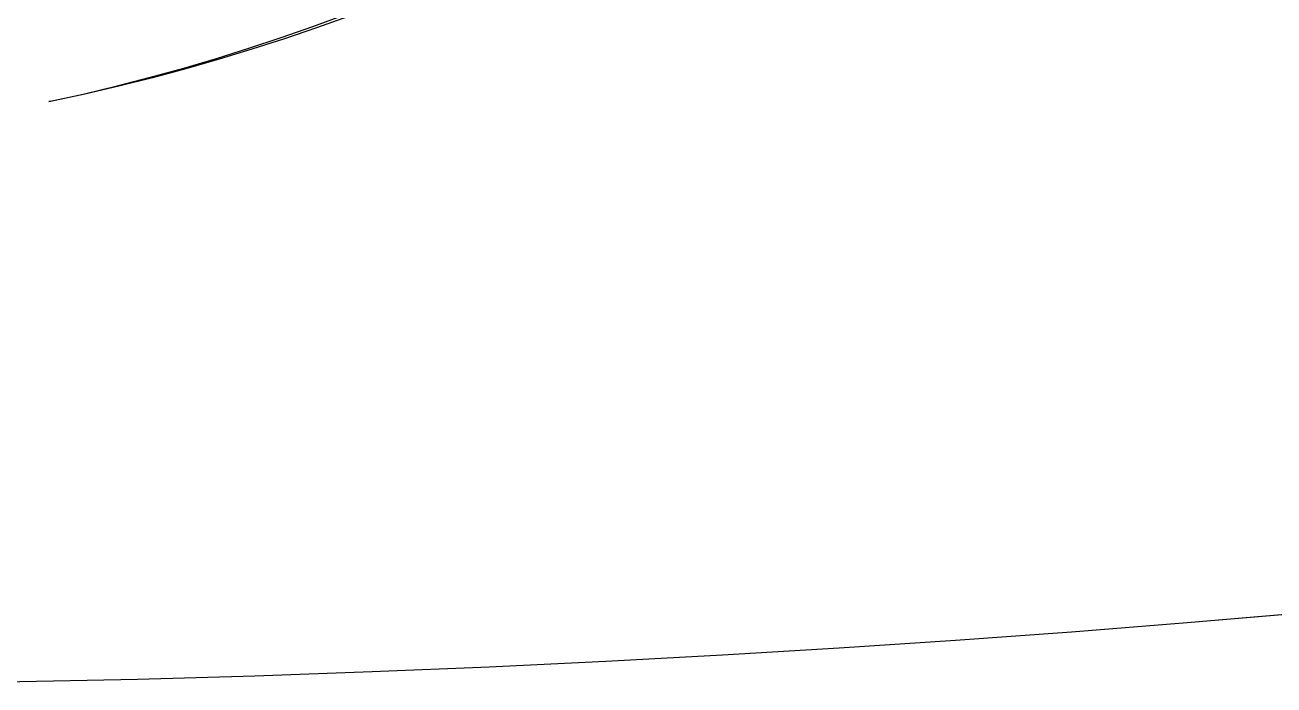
# Model space of a CAD drawing. Header units: millimetres. Extents: x -1775 to -1375, y 1217 to 1617.
# Drawn here: x -1570.84 to -1557.16, y 1217.11 to 1224.33 of the extents above; entities that cross this region are included whole.
import ezdxf

# ---------------------------------------------------------------- set-up
doc = ezdxf.new("R2010")
doc.units = ezdxf.units.MM
doc.header["$MEASUREMENT"] = 0
doc.layers.add('layer 1', color=7, linetype='Continuous')

msp = doc.modelspace()

# ---------------------------------------------------------------- linework, layer by layer
at = {"layer": 'layer 1', "color": 30}
for points in [[(-1574.767, 1617.1094), (-1464.31, 1617.1094), (-1374.767, 1527.5664), (-1374.767, 1417.1094), (-1374.767, 1417.1094), (-1374.767, 1306.6524), (-1464.31, 1217.1094), (-1574.767, 1217.1094), (-1574.767, 1217.1094), (-1685.224, 1217.1094), (-1774.767, 1306.6524), (-1774.767, 1417.1094), (-1774.767, 1417.1094), (-1774.767, 1527.5664), (-1685.224, 1617.1094), (-1574.767, 1617.1094)], [(-1552.8923, 1237.6956), (-1557.1366, 1230.8507), (-1562.5458, 1225.2041), (-1570.5732, 1223.4897), (-1570.5732, 1223.4897), (-1570.5732, 1223.4897), (-1570.5567, 1223.4899), (-1570.5567, 1223.4899), (-1570.5567, 1223.4899), (-1562.5089, 1225.1583), (-1556.708, 1230.8063), (-1552.3417, 1237.7402), (-1552.3417, 1237.7402), (-1552.3417, 1237.7402), (-1552.8923, 1237.6956), (-1552.8923, 1237.6956)]]:
    msp.add_open_spline(points, degree=3, knots=[0, 0, 0, 0, 0.2, 0.2, 0.2, 0.2, 0.4, 0.4, 0.4, 0.4, 0.6, 0.6, 0.6, 0.6, 1, 1, 1, 1], dxfattribs=at)
at = {"layer": 'layer 1', "color": 232, "lineweight": 20}
for points in [[(-1574.767, 1617.1094), (-1464.31, 1617.1094), (-1374.767, 1527.5664), (-1374.767, 1417.1094), (-1374.767, 1417.1094), (-1374.767, 1306.6524), (-1464.31, 1217.1094), (-1574.767, 1217.1094), (-1574.767, 1217.1094), (-1685.224, 1217.1094), (-1774.767, 1306.6524), (-1774.767, 1417.1094), (-1774.767, 1417.1094), (-1774.767, 1527.5664), (-1685.224, 1617.1094), (-1574.767, 1617.1094)], [(-1552.8923, 1237.6956), (-1557.1366, 1230.8507), (-1562.5458, 1225.2041), (-1570.5732, 1223.4897), (-1570.5732, 1223.4897), (-1570.5732, 1223.4897), (-1570.5567, 1223.4899), (-1570.5567, 1223.4899), (-1570.5567, 1223.4899), (-1562.5089, 1225.1583), (-1556.708, 1230.8063), (-1552.3417, 1237.7402), (-1552.3417, 1237.7402), (-1552.3417, 1237.7402), (-1552.8923, 1237.6956), (-1552.8923, 1237.6956)]]:
    msp.add_open_spline(points, degree=3, knots=[0, 0, 0, 0, 0.2, 0.2, 0.2, 0.2, 0.4, 0.4, 0.4, 0.4, 0.6, 0.6, 0.6, 0.6, 1, 1, 1, 1], dxfattribs=at)

doc.saveas('drawing.dxf')
